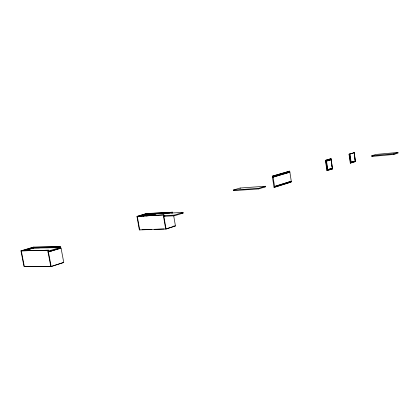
<?xml version="1.0" encoding="UTF-8"?>
<svg xmlns="http://www.w3.org/2000/svg" width="419" height="419" viewBox="0 0 419 419"><rect width="100%" height="100%" fill="white"/><g stroke="black" fill="none" stroke-linecap="round" stroke-linejoin="round"><path stroke-width="0.63" d="M371.753 155.768L393.87 153.773L397.956 152.448L398.05 153.108L393.965 154.443L371.847 156.428L371.753 155.768L375.948 154.449L397.956 152.448M60.765 248.514L60.404 246.613L33.604 247.1L20.95 250.861L23.972 266.421L51.176 266.552L63.751 262.446L61.048 248.085L48.038 251.987L61.048 248.085M146.131 213.727L172.717 212.203L146.467 213.543L136.955 216.372L139.349 229.921L166.055 229.004L175.43 225.941L173.613 215.34M350.305 163.106L355.485 161.535L354.212 152.72L353.919 152.752L349.011 154.218L350.305 163.106L355.485 161.535M330.748 158.754L325.401 160.346L326.92 170.575L332.55 168.862L331.052 158.728L330.67 158.838L330.743 159.309L326.16 160.676L326.087 160.199L331.052 158.728M140.03 229.801L139.689 229.905L137.296 216.356L163.97 214.884L163.855 216.288M274.047 187.382L291.079 182.066L290.964 181.307L291.278 181.286L289.875 172.167L272.779 177.216L272.701 176.698L289.796 171.659L289.718 171.156L272.298 176.2L274.047 187.382L291.079 182.066M326.92 170.575L332.55 168.862M371.847 156.428L373.041 156.046M350.855 162.289L355.338 160.943L354.16 152.799L349.661 154.082L350.855 162.289L355.391 160.859M327.501 169.716L332.372 168.249L331.115 159.754L326.228 161.153L327.501 169.716L332.445 168.155M274.366 187.356L274.246 186.581L290.964 181.307M274.246 186.581L291.278 181.286M163.939 215.628L174.299 215.13L183.014 212.417L183.124 213.067L174.414 215.785L163.4 216.309M258.712 188.911L265.457 186.811L265.363 186.24L240.124 188.026L233.273 190.085L233.362 190.65L258.712 188.911L258.623 188.33L265.363 186.24M142.481 215.471L146.241 214.35L172.497 212.946M50.395 251.154L54.009 250.038M55.816 249.483L59.43 248.367M164.196 216.178L163.515 216.393L165.049 216.01M20.95 250.861L48.672 250.206L48.814 250.955M33.054 247.357L60.404 246.613M136.955 216.372L163.97 214.884M150.678 215.518L156.549 213.748M25.601 250.337L33.64 247.938L39.449 247.839M24.501 250.766L33.536 248.069L33.4 247.351M139.684 216.393L146.577 214.334M326.16 160.676L331.047 159.283L330.973 158.811M272.701 176.698L289.796 171.659M349.011 154.218L349.661 154.082M354.212 152.72L353.866 152.825L354.16 152.799M143.214 215.911L146.687 214.874L155.109 214.455M142.926 216.084L146.687 214.957L146.907 216.204M326.228 161.153L331.115 159.754M272.779 177.216L289.875 172.167M22.553 250.578L33.949 247.09M138.322 216.136L146.802 213.528M325.401 160.346L326.087 160.199M272.298 176.2L289.718 171.156M330.743 159.309L331.047 159.283M355.338 160.943L355.04 160.969L355.139 161.645M332.372 168.249L332.068 168.276L332.173 168.983M264.159 186.9L265.457 186.811M233.273 190.085L258.623 188.33M146.577 214.25L153.705 213.894M154.999 213.826L162.127 213.47M163.001 213.423L170.104 213.067M171.397 213.004L183.014 212.417M181.836 213.13L183.124 213.067M146.351 214.973L154.773 214.559M175.43 225.941L165.699 229.02L163.29 215.094M173.445 226.113L174.744 226.066M141.978 229.732L151.73 229.397M154.333 229.308L164.086 228.973M46.546 247.718L59.456 247.498M33.195 248.074L59.655 247.624L59.514 246.885M48.672 250.206L21.296 250.855L24.312 266.426L51.265 266.405M63.751 262.446L50.809 266.552L47.756 250.489M48.499 251.845L48.358 251.096L60.1 247.488L60.236 248.226M48.405 251.981L51.176 266.552M146.467 213.711L146.687 214.874M163.871 216.372L166.055 229.004M174.299 215.13L174.414 215.785M172.052 212.407L172.162 213.051M240.124 188.026L240.213 188.581M272.937 176.148L273.015 176.671M273.099 177.19L274.56 186.555M289.482 171.685L289.56 172.193M289.089 171.203L289.288 172.487M326.391 160.173L326.464 160.65M326.537 161.126L327.805 169.69M325.704 160.315L327.223 170.549M332.058 167.621L332.246 168.888M331.618 165.243L331.796 166.458M349.959 154.056L351.148 162.263M349.31 154.187L350.598 163.08M354.228 155.329L354.411 156.586M354.647 157.785L354.862 159.718M393.87 153.773L393.965 154.443"/></g></svg>
